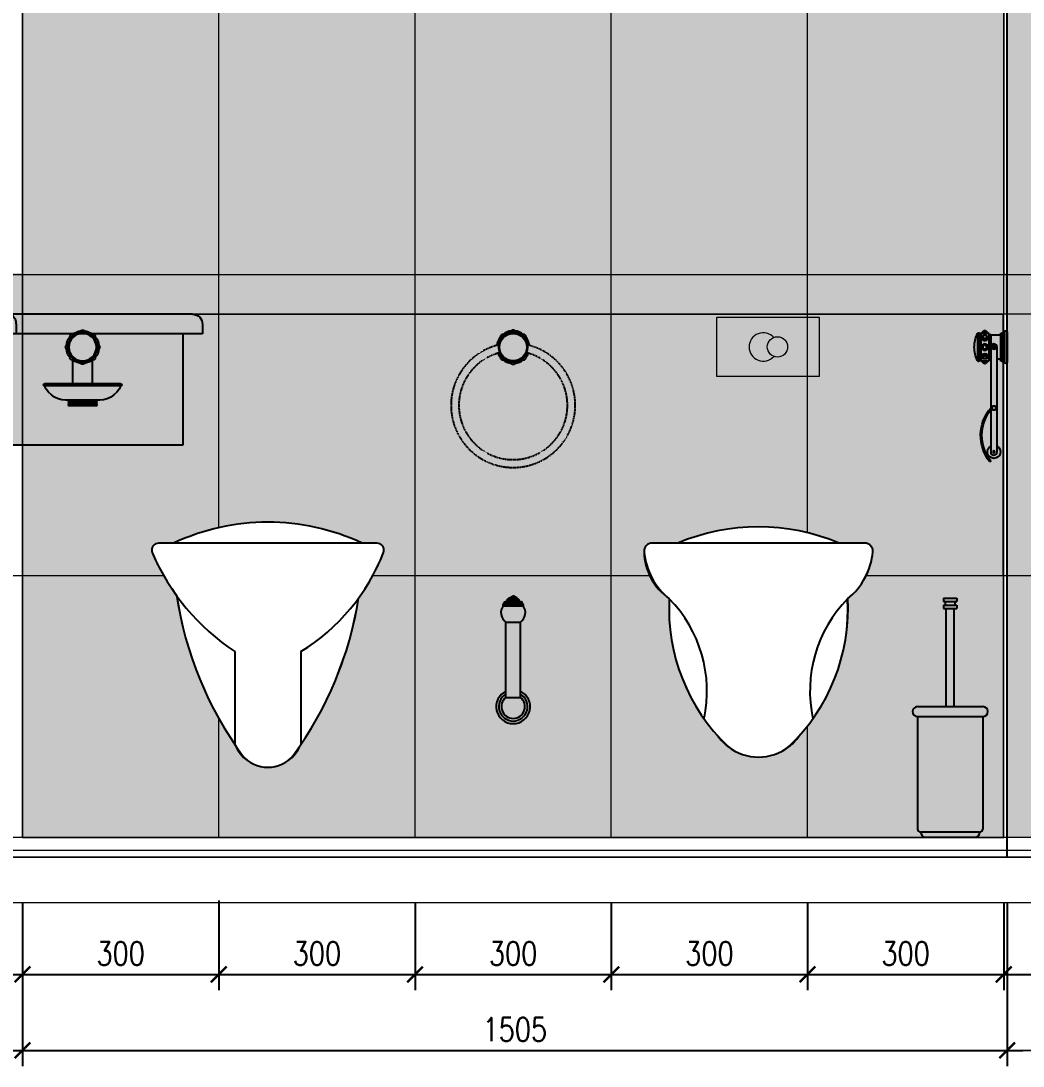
# Model space of a CAD drawing. Header units: millimetres. Extents: x -2167 to 6463, y 877 to 4714.
# Drawn here: x -1290 to 242, y 877 to 2475 of the extents above; entities that cross this region are included whole.
import ezdxf

# ---------------------------------------------------------------- set-up
doc = ezdxf.new("R2010")
doc.units = ezdxf.units.MM
doc.linetypes.add('Trazos_y_puntos', pattern=[0.012000000000000004, 0.007, -0.001, 0.001, -0.001, 0.001, -0.001])
for name, color, linetype in [('1', 7, 'Continuous'), ('furn', 175, 'Continuous'), ('G_board', 3, 'Continuous'), ('hatch', 252, 'Continuous'), ('sanit acces', 175, 'Continuous'), ('sanityry ware', 7, 'Continuous'), ('stone', 4, 'Continuous'), ('wall', 5, 'Continuous')]:
    doc.layers.add(name, color=color, linetype=linetype)
doc.layers.add('marble', color=7, linetype='Continuous', true_color=0xfff8db)
doc.styles.add('ROMANS', font='romans.shx', dxfattribs={"width": 0.8})
doc.dimstyles.new('dwgmodels.com', dxfattribs={"dimscale": 20, "dimtxt": 1.8, "dimasz": 1.2, "dimexe": 1.2, "dimexo": 5, "dimgap": 0.7, "dimtad": 1, "dimdec": 0, "dimzin": 0, "dimdsep": 46, "dimtxsty": 'ROMANS', "dimblk": 'ARCHTICK', "dimcen": 0, "dimdle": 1.2, "dimadec": 3, "dimazin": 0, "dimtfac": 1, "dimtdec": 0, "dimtofl": 0, "dimtmove": 2, "dimatfit": 3, "dimfxl": 1, "dimtolj": 1, "dimtzin": 0, "dimarcsym": 0})

# ---------------------------------------------------------------- blocks, each defined once
blk = doc.blocks.new('BIDET_anfsas')
at = {"layer": 'sanityry ware'}
for p, q in [((-143.9960889633676, -3.637978807091713e-12), (-166.8495331684226, -3.637978807091713e-12)), ((166.8495331684153, -3.637978807091713e-12), (-143.9960889633676, -3.637978807091713e-12)), ((-50.62843499826704, -165.9137530459375), (-50.62843499826704, -307.7582120909756)), ((50.62843499826158, -165.9137530459375), (50.62843499826158, -307.7582120909756))]:
    blk.add_line(p, q, dxfattribs=at)
for centre, radius, start, end in [((-1.818989403545856e-12, -307.2206373281406), 339.2924898034935, 64.88724227353634, 115.1127577264637), ((-166.8495331684226, -10.65495127426038), 10.65495127425675, 90, 200.1306121230118), ((143.1722937638824, 123.8048079990222), 348.5621423544171, 203.3455734323482, 236.2203449241619), ((-113.4011955903752, 99.0154614008934), 311.5978311517256, 301.7635186457688, 338.6705629976689), ((166.8495331684153, -10.65495127426038), 10.65495127425675, 339.8693878769882, 90), ((408.3863647942617, 2.345546041600755), 553.9484878908173, 188.4721433714348, 216.154826257818), ((-408.3863647942671, 2.345546041600755), 553.9484878908173, 323.845173742182, 351.0334881801098), ((-1.818989403545856e-12, -292.0459532525856), 50.62843499826311, 219.8196283772074, 320.1803716227926)]:
    blk.add_arc(centre, radius, start, end, dxfattribs=at)
blk = doc.blocks.new('WC_anfas')
at = {"layer": 'sanityry ware'}
blk.add_line((162.5498127511019, 0), (-162.5498127511019, 0), dxfattribs=at)
for centre, radius, start, end in [((0, -292.253081987521), 317.1504043690562, 67.14589381796586, 112.8541061820341), ((-162.5498127511019, -12.17884372821936), 12.17884372821789, 90, 185.032685684961), ((-71.18660248647393, -4.133076769296167), 103.8956391138853, 185.032685684961, 231.1998106881297), ((71.18660248647029, -4.133076769296167), 103.8956391138853, 308.8001893118702, 354.9673143150391), ((162.5498127511019, -12.17884372821936), 12.17884372821789, 354.9673143150391, 90), ((153.6497938369266, -100.6493593900959), 290.3545801074846, 176.9306996098226, 226.3090141558794), ((-280.9636976764523, -226.4860439187214), 202.2875048907036, 347.9547208787774, 44.34065058091932), ((-153.6497938369266, -100.6493593900959), 290.3545801074846, 313.6909858441206, 3.069300390177383), ((280.9636976764523, -226.4860439187214), 202.2875048907036, 135.6593494190807, 192.0452791212226), ((0, -251.9539040697819), 75.10261521001792, 231.3384148245277, 308.6615851754723)]:
    blk.add_arc(centre, radius, start, end, dxfattribs=at)
blk = doc.blocks.new('DPE1UU( front)')
at = {"color": 0}
for p, q in [((14.24780684877624, 10.99999999999818), (14.24780684877624, -10.99999999999818)), ((14.24780684877624, 10.99999999999818), (129.2478068487762, 11)), ((129.2478068487762, 10.99999999999818), (129.2478068487762, -10.99999999999818)), ((154.2478068487762, 14.99999999999818), (154.247806848769, -14.99999999999818)), ((156.2478068487835, 15), (156.247806848769, -15)), ((158.2478068487762, 13.99999999999818), (158.2478068487835, -13.99999999999818)), ((160.2478068487762, 13), (160.2478068487762, -13)), ((160.247806848789, 10.00000000001091), (163.247806848789, 9.17429681781141)), ((163.247806848789, 9.17429681781141), (160.2478068487908, 8.018891348776378)), ((160.2478068487908, 8.018891348776378), (163.247806848789, 5.381126790260168)), ((163.247806848789, 5.381126790263806), (160.2478068487908, 4.225721321228775)), ((160.2478068487926, 4.225721321228775), (163.247806848789, 2.083830372470402)), ((163.247806848789, 2.08383037247404), (160.2478068487908, 1.091393642127514e-11)), ((163.247806848789, -2.083830372448574), (160.2478068487908, 1.091393642127514e-11)), ((163.247806848789, 9.174296817807772), (163.2478068487908, 1.091393642127514e-11)), ((163.247806848789, 9.17429681781141), (166.247806848789, 5.752170160889364)), ((166.247806848789, 5.752170160889364), (163.2478068487944, 5.381126790263806)), ((163.2478068487944, 5.381126790263806), (166.247806848789, 3.186799883475032)), ((166.247806848789, 3.186799883475032), (163.2478068487871, 2.083830372470402)), ((163.2478068487871, 2.08383037247404), (166.2478068487799, 3.637978807091713e-12)), ((163.2478068487781, -9.174296817785944), (163.2478068487908, 1.091393642127514e-11)), ((163.2478068487871, -2.083830372452212), (166.2478068487799, 1.818989403545856e-11)), ((166.247806848789, 5.752170160889364), (166.2478068487908, 1.091393642127514e-11)), ((166.2478068487271, 5.752170160865717), (169.247806848789, 2.000888343900442e-11)), ((166.247806848789, 3.186799883475032), (169.247806848789, 3.637978807091713e-12)), ((166.2478068487817, -5.752170160871174), (166.2478068487908, 7.275957614183426e-12)), ((166.2478068487817, -5.752170160871174), (169.247806848789, 3.637978807091713e-12)), ((166.2478068487853, -3.186799883449567), (169.2478068487835, 1.091393642127514e-11)), ((166.2478068487908, -3.637978807091713e-12), (169.2478068487835, 1.091393642127514e-11)), ((14.24780684878351, -11.00000000000182), (129.2478068487835, -11)), ((160.2478068487926, -4.225721321206947), (163.247806848789, -2.083830372444936)), ((163.247806848789, -5.381126790238341), (160.2478068487926, -4.225721321206947)), ((160.2478068487926, -8.01889134875455), (163.247806848789, -5.381126790234703)), ((163.2478068487926, -9.174296817785944), (160.2478068487926, -8.01889134875455)), ((160.2478068487781, -9.999999999985448), (163.2478068487781, -9.174296817789582)), ((166.247806848789, -3.186799883453205), (163.2478068487871, -2.083830372448574)), ((163.2478068487962, -5.381126790241979), (166.247806848789, -3.186799883453205)), ((166.247806848789, -5.752170160867536), (163.2478068487962, -5.381126790241979)), ((163.2478068487781, -9.174296817789582), (166.2478068487817, -5.752170160871174))]:
    blk.add_line(p, q, dxfattribs=at)
for centre, radius, start, end in [((0, 0), 26, 25.02899948770015, 334.9710005122998), ((0, 0), 22, 30.00000000010057, 329.9999999998994), ((0, 0), 18, 37.66988696429394, 322.3301130357061), ((143.6557296563915, 1.258662704036396), 17.39200655314332, 52.48133469136668, 145.9369903428914), ((155.247806848769, 15), 1, 0, 180), ((157.2478068487835, 13.99999999999818), 1, 0, 180), ((159.2478068487762, 13), 1, 0, 180), ((143.6557296563915, -1.258662704038215), 17.39200655314332, 214.0630096571086, 307.5186653086333), ((155.247806848769, -15), 1, 179.9999999998958, 0), ((157.2478068487835, -14), 1, 179.9999999998958, 0), ((159.2478068487762, -13), 1, 179.9999999998958, 0)]:
    blk.add_arc(centre, radius, start, end, dxfattribs=at)
blk = doc.blocks.new('A18RUP1(front)')
at = {"color": 0}
for p, q in [((-19.2677799260855, 13.52111133934818), (-13.52111133937433, 19.26777992606662)), ((-4.063508326893498, 23.18524736138079), (4.063508326900774, 23.18524736138079)), ((19.26777992610005, 13.52111133934818), (13.52111133938888, 19.26777992606662)), ((-23.18524736137624, 4.063508326893498), (-23.18524736137624, 3.127326590930693)), ((23.18524736137624, 4.063508326893498), (23.18524736136897, 3.127326590930579)), ((-19.2677799260855, -13.52111133934795), (-13.52111133937433, -19.2677799260664)), ((19.26777992610005, -13.52111133934795), (13.52111133938888, -19.2677799260664)), ((4.063508326900774, -23.18524736137897), (-4.063508326893498, -23.18524736137897))]:
    blk.add_line(p, q, dxfattribs=at)
for radius in [21.83247361477697, 20.99999852551991]:
    blk.add_circle((0, 0), radius, dxfattribs=at)
for centre, radius, start, end in [((0, 0), 22.4999989583157, 8.583520807610336, 171.4164791923897), ((-16.39444563272991, 16.39444563270376), 3, 45.00000000013357, 225.0000000001336), ((0, 0), 24.99999863463017, 95.68743922487397, 129.3125607751059), ((-12.50535833620961, 20.99063971041619), 2, 239.4775121858516, 314.999999999871), ((-6, 23.68524736138079), 2, 270, 345.5224878139371), ((0, 23.18524736138079), 3, 0, 180), ((0, 0), 24.99999863463017, 50.68743922489404, 84.31256077512602), ((6, 23.68524736138079), 2, 194.4775121860629, 270), ((12.50535833622416, 20.99063971041619), 2, 225.000000000129, 300.5224878141484), ((16.39444563274446, 16.39444563270376), 3, 314.9999999998664, 134.9999999998664), ((0, 0), 24.99999863463017, 140.6874392251159, 173.8206831724432), ((-23.68524736137624, 6), 2, 284.4775121859295, 0), ((-20.99063971043506, 12.50535833617619), 2, 314.999999999871, 30.52248781437039), ((20.99063971044961, 12.50535833617619), 2, 149.4775121856296, 225.000000000129), ((0, 0), 24.99999863463017, 6.17931682755677, 39.31256077488414), ((23.68524736137624, 6), 2, 180, 255.5224878140705), ((0, 0), 24.99999863463017, 201.8612109765281, 219.3125607748841), ((0, 0), 22.4999989583157, 202.5867865329084, 337.4132134670916), ((-20.99063971043506, -12.50535833617596), 2, 329.4775121856296, 45.00000000012896), ((-16.39444563272991, -16.39444563270354), 3, 134.9999999998664, 314.9999999998664), ((16.39444563274446, -16.39444563270354), 3, 225.0000000001336, 45.00000000013357), ((20.99063971044961, -12.50535833617596), 2, 134.999999999871, 210.5224878143704), ((0, 0), 24.99999863463017, 320.6874392251158, 338.1387890234719), ((0, 0), 24.99999863463017, 230.687439224894, 264.3125607751261), ((-12.50535833620961, -20.99063971041596), 2, 45.00000000012896, 120.5224878141484), ((-5.999999999992724, -23.68524736137897), 2, 14.47751218606294, 90), ((7.275957614183426e-12, -23.18524736137897), 3, 180, 0), ((0, 0), 24.99999863463017, 275.687439224874, 309.3125607751059), ((6.000000000007276, -23.68524736137169), 2, 90, 165.5224878139371), ((12.50535833622416, -20.99063971041596), 2, 59.47751218585159, 134.999999999871)]:
    blk.add_arc(centre, radius, start, end, dxfattribs=at)
at = {"linetype": 'Trazos_y_puntos'}
for radius, start, end in [(95, 103.1088248019144, 76.89117519808565), (83, 104.0289213860451, 75.97107861395493)]:
    blk.add_arc((0, -88.99999999999886), radius, start, end, dxfattribs=at)
blk = doc.blocks.new('PBUP1 (side view)')
at = {"color": 0}
for p, q in [((-9.999999999978172, 366.0000000000005), (9.999999999934516, 366.0000000000009)), ((-9.999999999970896, 366.0000000000005), (-9.999999999985448, 361.0000000000014)), ((-9.999999999970896, 361.0000000000009), (9.999999999978172, 361.0000000000009)), ((-10, 354.9999999999995), (10.0000000000291, 354.9999999999991)), ((-9.999999999992724, 354.9999999999995), (-10.00000000000728, 349.9999999999995)), ((9.999999999934516, 366.000000000065), (9.999999999978172, 361.0000000000009)), ((10.00000000003638, 355.0002694333793), (10.00000000008004, 350.0000000000641)), ((-10.00000000001455, 349.9999999999995), (10.00000000007276, 349.9999999999995)), ((-5.999999999985448, 199.9999999999995), (-5.999999999985448, 349.9999999999991)), ((6.000000000007276, 199.9999999999995), (6.000000000021828, 349.9999999999995)), ((-50.12373255287821, 199.9999999999995), (50.08952002735168, 199.9999999999995)), ((-50.00822669381887, 184.9999999999995), (50.00000000001455, 185)), ((-50, 184.9999999999995), (-50.00000000000728, 12.87509650219636)), ((50.00000000001455, 184.9999999999995), (50.00000000000728, 12.87513545602633)), ((45.00000000000728, 8.000000000000455), (-45.00000000000728, 7.999999999999545)), ((39.70386182719812, 0), (-39.70386182719085, -4.547473508864641e-13))]:
    blk.add_line(p, q, dxfattribs=at)
for centre, radius, start, end in [((-9.999999999992724, 357.9999999999995), 3, 270, 89.99999999958312), ((10.00000000000728, 358.0000000000537), 3, 90.00000000041689, 270.0000000004169), ((-50, 192.4999999999995), 7.5, 90, 270), ((50.00000000001455, 192.4999999999995), 7.5, 270, 90), ((-45.00000000000728, 12.99999999999955), 5, 181.4309910406256, 270), ((-36.12468261071626, 8.122545931064906), 8.876163375348163, 180.7910611180261, 246.2194333291716), ((36.12468261071626, 8.122545931064906), 8.876163375348163, 293.7805666708285, 359.2089388819739), ((45.00000000001455, 12.99999999996498), 5, 270, 358.5690089593223)]:
    blk.add_arc(centre, radius, start, end, dxfattribs=at)
blk = doc.blocks.new('DPRUP1(side view)')
at = {"color": 0}
for p, q in [((17.25950943010685, 1.170255134780859), (22.22572741571639, -2.061783518554762)), ((17.78030485118506, 1.967873731166151), (22.73682408561581, -1.279018939701814)), ((24.99999999998545, -20.55024645347009), (25, -0.05028222078533418))]:
    blk.add_line(p, q, dxfattribs=at)
blk.add_lwpolyline([(15, -160.0502835861633), (15, -0.05028222078897215, -1), (25, -0.05028222078897215), (25.00000000001455, -160.0502835861615, -0.9999999999999079), (15, -160.0502835861633, -0.4142135623729887)], format="xyb", dxfattribs=at)
for centre, radius in [((20, -0.05028222078897215), 3), ((20, -93.05024645347373), 3), ((20, -160.0502835861724), 1.5)]:
    blk.add_circle(centre, radius, dxfattribs=at)
for centre, radius, start, end in [((-24.63478160808154, -135.0996853531914), 65, 322.3990482296485, 40.21633084492311), ((-24.63478160808154, -135.0996853531914), 63, 322.5717364028515, 38.01461581925064), ((19.99999999999272, -160.0502835861706), 9.999999999996882, 120.0000000000006, 59.99999999999946), ((26.12522995828476, -174.0716683339768), 1.00000000000349, 136.9511738181741, 316.9511738181741)]:
    blk.add_arc(centre, radius, start, end, dxfattribs=at)
at = {"layer": 'sanit acces', "color": 0}
for p, q in [((10, 18.50000000642683), (25, 18.50000000642683)), ((28, 21.00000000642683), (40, 21.00000000642683)), ((29.9364916731065, 22.50000000642683), (38.06350832690077, 22.50000000642683)), ((40, 21.00000000642683), (40.00000000004366, -20.99999999357317)), ((42, 21.00000000642683), (42, -21.00000000642387)), ((45, 21.00000000642683), (45.0000000000291, -21.0000020769495)), ((10, -18.49999999357317), (15, -18.49999999357317)), ((40.00000000004366, -20.99999999357317), (28, -20.99999999357317)), ((29.9364916731065, -22.49999999357317), (38.06350832690077, -22.49999999357317))]:
    blk.add_line(p, q, dxfattribs=at)
for points in [[(0, 22.99531504541221), (0, -22.99531504541221)], [(4, 23.00000000642683), (4, -23.11096911856578)], [(7, 21.50000000642683), (7, -21.59790880518574)], [(10, 20.00000000642683), (10, -19.99999999357317)], [(25, 18.50000000642683), (25, -18.6005644479975)], [(28, 21.00000000642683), (28, -20.99999999357317)]]:
    blk.add_lwpolyline(points, dxfattribs=at)
for radius in [4.996423509088572, 4.027111144452647, 3]:
    blk.add_circle((33.99999999994907, 6.427057996916119e-09), radius, dxfattribs=at)
for centre, radius, start, end in [((2, 23.00000000642683), 2, 0, 180.1342140011733), ((5.5, 21.50000000642683), 1.5, 0, 180), ((8.5, 20.00000000642683), 1.5, 0, 180), ((26.5, 18.50000000642683), 1.5, 0, 180), ((28, 23.00000000642683), 2, 270, 345.5224878139496), ((34, 22.50000000642683), 3, 0, 180), ((40, 23.00000000642683), 2, 194.4775121860503, 270), ((41, 19.00000000642683), 1, 0, 196.0190629583391), ((43.5, 20.06484481598534), 1.767629834044365, 31.94093156964184, 148.0590684303747), ((4.644171612948412, 0.2962309033972588), 45.35679575792124, 359.6257914407603, 27.15920817937279), ((4.64417161293386, -0.2962309033983956), 45.35679575793564, 332.8407918206272, 0.3742085592396563), ((2, -22.99999999357317), 2, 179.8657859988267, 0), ((5.5, -21.61096911856578), 1.5, 180, 0.4988546181178681), ((8.5, -19.99999999357317), 1.5, 180, 0), ((26.5, -18.49999999357317), 1.5, 180, 0), ((28, -22.99999999357317), 2, 14.47751218605032, 90), ((34, -22.49999999357317), 3, 180, 0), ((40, -22.99999999357317), 2, 90, 165.5224878139497), ((41, -18.99999999357317), 1, 163.9809370416609, 0), ((43.5, -20.06484481598557), 1.767629834044365, 211.9409315696253, 328.0590684303581)]:
    blk.add_arc(centre, radius, start, end, dxfattribs=at)
for centre, major_axis, ratio in [((33.99999999994907, 13.97006760283909), (-4.996423509088345, 0), 0.8059987583373291), ((33.99999999994907, 14.85319533785002), (-4.027111144452647, 0), 0.7807044048865052), ((33.99999999994907, 15.82296913528478), (-3, 0), 0.7247365373356539)]:
    blk.add_ellipse(centre, major_axis=major_axis, ratio=ratio, dxfattribs=at)
at = {"layer": 'sanit acces', "color": 0, "extrusion": (0, 0, -0.9999999999999999)}
blk.add_ellipse((33.99999999994907, -13.97006758998543), major_axis=(-4.996423509088345, 0), ratio=0.8059987583373291, dxfattribs=at)
at = {"layer": 'sanit acces', "color": 0, "extrusion": (0, 0, -1)}
for centre, major_axis, ratio in [((33.99999999994907, -14.85319532499636), (-4.027111144452647, 0), 0.7807044048865052), ((33.99999999994907, -15.82296912243112), (-3, 0), 0.7247365373356539)]:
    blk.add_ellipse(centre, major_axis=major_axis, ratio=ratio, dxfattribs=at)
blk = doc.blocks.new('CM1RUP1(front)')
at = {"color": 0}
for p, q in [((-19.2677799260855, 13.52111133934818), (-13.52111133937433, 19.26777992606662)), ((-4.063508326893498, 23.18524736138079), (4.063508326900774, 23.18524736138079)), ((19.26777992610005, 13.52111133934818), (13.52111133938888, 19.26777992606662)), ((-23.18524736137624, 4.063508326893498), (-23.18524736137624, -4.063508326900774)), ((23.18524736137624, 4.063508326893498), (23.18524736137624, -4.063508326900774)), ((-19.2677799260855, -13.52111133934795), (-13.52111133937433, -19.2677799260664)), ((19.26777992610005, -13.52111133934795), (13.52111133938888, -19.2677799260664)), ((-15, -56.00000136538279), (-15, -19.99999829328522)), ((4.063508326900774, -23.18524736137897), (-4.063508326893498, -23.18524736137897)), ((15, -56.00000136538279), (15, -19.99999829328817)), ((-58.5, -56.00000136538279), (58.49999999999272, -56.00000136538188)), ((-58.5, -59.00000136538279), (58.49999999999272, -59.00000136538188)), ((-20, -81.00000136538188), (20, -81.00000136538188)), ((-20, -84.00000136538188), (20, -84.00000136538188)), ((-20, -87.00000136538188), (20, -87.00000136538188)), ((-20, -90.00000136538188), (20, -90.00000136538188))]:
    blk.add_line(p, q, dxfattribs=at)
for radius in [22.4999989583157, 21.83247361477697, 20.99999852551991]:
    blk.add_circle((0, 0), radius, dxfattribs=at)
for centre, radius, start, end in [((-16.39444563272991, 16.39444563270376), 3, 45.00000000012896, 225.000000000129), ((0, 0), 24.99999863463017, 95.68743922487397, 129.3125607751059), ((-12.50535833620961, 20.99063971041619), 2, 239.4775121858549, 314.999999999871), ((-6, 23.68524736138079), 2, 270, 345.5224878139371), ((0, 23.18524736138079), 3, 0, 180), ((0, 0), 24.99999863463017, 50.68743922489404, 84.31256077512602), ((6, 23.68524736138079), 2, 194.4775121860629, 270), ((12.50535833622416, 20.99063971041619), 2, 225.000000000129, 300.5224878141451), ((16.39444563274446, 16.39444563270376), 3, 314.999999999871, 134.999999999871), ((-23.18524736137624, 0), 3, 90, 270), ((0, 0), 24.99999863463017, 140.6874392251159, 174.3125607750326), ((-23.68524736137624, 6), 2, 284.4775121859295, 0), ((-20.99063971043506, 12.50535833617619), 2, 314.999999999871, 30.52248781437039), ((20.99063971044961, 12.50535833617619), 2, 149.4775121856296, 225.000000000129), ((0, 0), 24.99999863463017, 5.687439224967371, 39.31256077488414), ((23.68524736137624, 6), 2, 180, 255.5224878140705), ((23.18524736137624, 0), 3, 270, 90), ((0, 0), 24.99999863463017, 185.6874392249674, 219.3125607748841), ((-23.68524736137624, -6), 2, 0, 75.52248781407054), ((-20.99063971043506, -12.50535833617596), 2, 329.4775121856296, 45.00000000012896), ((-16.39444563272991, -16.39444563270354), 3, 134.999999999871, 314.999999999871), ((16.39444563274446, -16.39444563270354), 3, 225.000000000129, 45.00000000012896), ((20.99063971044961, -12.50535833617596), 2, 134.999999999871, 210.5224878143704), ((0, 0), 24.99999863463017, 320.6874392251158, 354.3125607750326), ((23.68524736137624, -6), 2, 104.4775121859295, 180), ((0, 0), 24.99999863463017, 230.687439224894, 264.3125607751261), ((-12.50535833620961, -20.99063971041596), 2, 45.00000000012896, 120.5224878141451), ((-5.999999999992724, -23.68524736137897), 2, 14.47751218606294, 90), ((7.275957614183426e-12, -23.18524736137897), 3, 180, 0), ((0, 0), 24.99999863463017, 275.687439224874, 309.3125607751059), ((6.000000000007276, -23.68524736137169), 2, 90, 165.5224878139371), ((12.50535833622416, -20.99063971041596), 2, 59.4775121858549, 134.999999999871), ((-58.5, -57.50000136538279), 1.5, 90, 270), ((-24.66954945662292, -44.48421291447835), 36.81314301060217, 203.2229441419122, 277.2872932642181), ((24.66954945662292, -44.4842129144738), 36.81314301060217, 262.7127067357819, 336.7770558580878), ((58.49999999999272, -57.50000136538279), 1.5, 270, 90), ((-20.00000000000728, -82.50000136538188), 1.5, 90, 270), ((-20.00000000000728, -85.50000136538188), 1.5, 90, 270), ((-20.00000000000728, -88.50000136538188), 1.5, 90, 270), ((20, -82.50000136538188), 1.5, 270, 90), ((20, -85.50000136538188), 1.5, 270, 90), ((20, -88.50000136538188), 1.5, 270, 90)]:
    blk.add_arc(centre, radius, start, end, dxfattribs=at)
blk = doc.blocks.new('mixer4ws(side)')
for p, q in [((-26.42383144370251, 105.0399241235136), (-3.234013511890225, 98.09937459949742)), ((11.10230701469482, 95.99999999999909), (28.69249851009226, 96)), ((109.5813808867315, 67.0271752998533), (111.7645988329386, 62.52900240418057)), ((115.986152129226, 70.13577335561604), (118.1693700754331, 65.63760045994331)), ((124.9824979205732, 74.50220924803034), (127.1657158667804, 70.00403635235762)), ((131.3872691630677, 77.61080730379217), (133.5704871092748, 73.11263440811945))]:
    blk.add_line(p, q)
for points in [[(-26.42383144370251, 105.0399241235136), (-26.42383144370251, 113.7954790646108, -0.3281196224517473), (-14.42793774106394, 130.1071916607434, -0.04414182009620937), (60.07511990328203, 146.3273607277179, -0.02579661463920543), (88.42918040712539, 148.4453147036247, -0.6977627533168577), (89.68973979250586, 145.2459601654127, -0.07667660170098828), (79.5082739999998, 138.6533440576732, 0.05549986169548548), (44.69738484796108, 129.0552673279199, 0.1320051811573134), (29.27974007470402, 117.5181858605956), (28.69249851009226, 96)], [(-24.68916299991906, 89.99999999999909), (-24.68916299991906, 95.99999999998909, -0.08459773005640496), (-23.30756571414531, 104.1072476924355, -0.08459773005640496)], [(27.5, 9.094947017729282e-13), (-27.5, -9.094947017729282e-13), (-27.5, 36.37337208997633, -0.006555865134628882), (-27.14976252648194, 63.08399024188384, -0.01183732346435937), (-25.98727330197289, 86.3626047633561, -0.1354288846997247), (-24.68916299991906, 89.99999999999909), (27.49999999999636, 90.00000000000091, -0.07534461860689365), (133.9469983120871, 91.81703840198679, -0.5275561299236398), (136.4689366663406, 86.80969916292088, -0.1662722599753679), (131.3872691630677, 77.61080730379217), (109.5813808867315, 67.0271752998533, -0.03095016628099164), (59.23488690858358, 55.74370744213866, 0.2284833337996831), (30.56745565934398, 37.13946552388097, 0.08014002910016065), (27.5, 24.22464738518192), (27.5, 9.094947017729282e-13)]]:
    blk.add_lwpolyline(points, format="xyb")
for points in [[(24.214524210729, 89.99999999999909), (24.214524210729, 96.00000000000455)], [(133.5704871092748, 73.11263440812036), (111.7645988329386, 62.52900240418057)]]:
    blk.add_lwpolyline(points)
blk.add_arc((11.10230701469118, 145.9999999999991), 50, 253.3379278866842, 270)
blk = doc.blocks.new('sfsdfq')
at = {"true_color": 0x8a8a8a}
h = blk.add_hatch(color=252, dxfattribs=at)
h.paths.add_polyline_path([(-72.3862054944002, 289.9999999998263, 0.07534461860689368), (-178.8332038064909, 291.8170384018122, 0.5275561299236398), (-181.3551421607444, 286.8096991627463, 0.1662722599753695), (-176.2734746574714, 277.6108073036175), (-154.4675863811353, 267.0271752996787, 0.03095016628099164), (-104.1210924029874, 255.743707441964, -0.2284833337996831), (-75.45366115374782, 237.1394655237063, -0.08014002910016066), (-72.38620549440384, 224.2246473850073), (-72.38620549440384, 199.9999999998263), (-17.38620549440384, 199.9999999998244), (-17.38620549440384, 236.3733720898017, 0.006555865134628882), (-17.7364429679219, 263.0839902417092, 0.01183732346435937), (-18.89893219243095, 286.3626047631815, 0.1354288846997246), (-20.19704249448477, 289.9999999998245)])
h.paths.add_polyline_path([(-41.65219198251361, 298.0993745993228, -0.07283036683007432), (-55.98851250909534, 295.9999999998245), (-69.10072970513284, 295.9999999998251), (-69.10072970513284, 289.9999999998262), (-20.19704249448478, 289.9999999998245), (-20.19704249448478, 295.9999999998145, 0.08459773005640807), (-21.57863978025863, 304.1072476922612)])
h.paths.add_polyline_path([(-104.9613253976859, 346.3273607275432, 0.02579661463920543), (-133.3153859015292, 348.4453147034501, 0.6977627533168571), (-134.5759452869097, 345.2459601652381, 0.07667660170098828), (-124.3944794944036, 338.6533440574985, -0.0554998616954855), (-89.58359034236491, 329.0552673277452, -0.1320051811573134), (-74.16594556910786, 317.518185860421), (-73.57870400449609, 295.9999999998254), (-55.98851250909865, 295.9999999998245, 0.07283036683009099), (-41.65219198251361, 298.0993745993228), (-18.46237405070133, 305.039924123339), (-18.46237405070133, 313.7954790644362, 0.3281196224517473), (-30.4582677533399, 330.1071916605688, 0.04414182009620937)])
h = blk.add_hatch(color=254)
h.set_gradient(color1=(97, 97, 97), color2=(219, 219, 219), one_color=1, tint=0.8600000143051147)
h.paths.add_polyline_path([(-565.0089816205436, 199.9999999998254, 0.404113247700718), (-580, 185.5190066922099), (-580.0000000000001, 169.9999999998836), (-295.0291274674237, 169.9999999998836), (-295.0291274674237, 185.4759000455961, -0.261670543565891), (-286.8693577530794, 199.9999999998254)])
h = blk.add_hatch(color=252, dxfattribs=at)
h.paths.add_polyline_path([(-9.89530235529234e-11, 169.9999999998836), (-280.0000000001164, 169.9999999998836), (-280, 0), (-6.776263578036375e-23, 0)])
h.paths.add_polyline_path([(-9.89530235529234e-11, 169.9999999998836), (-1.164153218269348e-10, 199.9999999998254), (-286.8693577530794, 199.9999999998254, 0.261670543565892), (-295.0291274674237, 185.4759000455961), (-295.0291274674236, 169.9999999998836)])
h = blk.add_hatch(color=254)
h.set_gradient(color1=(97, 97, 97), color2=(219, 219, 219), one_color=1, tint=0.8600000143051147)
h.paths.add_polyline_path([(-280, 0), (-280.0000000001164, 169.9999999998836), (-550, 169.9999999998836), (-550, 0)])
at = {"color": 0}
for p, q in [((-565.0089816205436, 199.9999999998254), (-1.164153218269348e-10, 199.9999999998254)), ((-1.164153218269348e-10, 199.9999999998254), (0, -1.164153218269348e-10)), ((-580, 185.5190066916402), (-580, 169.9999999998836)), ((-295.0291274674237, 185.4759000455961), (-295.0291274674237, 169.9999999998836)), ((-580, 169.9999999998836), (-1.164153218269348e-10, 169.9999999998836)), ((-550, 169.9999999998836), (-550, -1.164153218269348e-10)), ((-280.0000000001164, 169.9999999998836), (-280, -1.164153218269348e-10)), ((-550, 0), (0, 0))]:
    blk.add_line(p, q, dxfattribs=at)
for centre, radius, start, end in [((-565.0089816205436, 184.9999999998836), 15, 90, 181.9828553121075), ((-278.0230518680764, 185.4759000455961), 17.00607559936983, 121.3446635242853, 183.3538910213682)]:
    blk.add_arc(centre, radius, start, end, dxfattribs=at)
at = {"color": 0, "xscale": -1}
blk.add_blockref('mixer4ws(side)', (-44.88620549440384, 199.9999999998254), dxfattribs=at)
blk = doc.blocks.new('_ArchTick')
at = {"color": 0, "linetype": 'ByBlock', "const_width": 0.15}
blk.add_lwpolyline([(-0.5, -0.5), (0.5, 0.5)], dxfattribs=at)
blk = doc.blocks.new('*D78')
at = {"layer": '1', "color": 0, "lineweight": -2, "transparency": 16777216}
for p, q in [((-1592.163591960889, 1126.474241119693), (-1592.163591960889, 993.024526866564)), ((-1287.163591779688, 1126.474241119693), (-1287.163591779688, 993.024526866564)), ((-1616.163591960889, 1017.024526866564), (-1263.163591779688, 1017.024526866564))]:
    blk.add_line(p, q, dxfattribs=at)
at = {"layer": 'Defpoints', "color": 0, "transparency": 16777216}
for p in [(-1592.163591960889, 1226.474241119693), (-1287.163591779688, 1226.474241119693), (-1287.163591779688, 1017.024526866564)]:
    blk.add_point(p, dxfattribs=at)
at = {"layer": '1', "color": 0, "lineweight": -2, "transparency": 16777216, "xscale": 24, "yscale": 24, "zscale": 24, "rotation": 180}
blk.add_blockref('_ArchTick', (-1592.163591960889, 1017.024526866564), dxfattribs=at)
at = {"layer": '1', "color": 0, "lineweight": -2, "transparency": 16777216, "xscale": 24, "yscale": 24, "zscale": 24}
blk.add_blockref('_ArchTick', (-1287.163591779688, 1017.024526866564), dxfattribs=at)
at = {"layer": '1', "color": 0, "lineweight": 0, "transparency": 16777216, "insert": (-1439.663591870289, 1049.024526866564), "char_height": 36, "attachment_point": 5, "style": 'ROMANS'}
blk.add_mtext('\\A1;305', dxfattribs=at)
blk = doc.blocks.new('*D79')
at = {"layer": '1', "color": 0, "lineweight": -2, "transparency": 16777216}
for p, q in [((-1287.163591779688, 1126.474241119693), (-1287.163591779688, 993.024526866564)), ((-987.1635919607143, 1130.109366522294), (-987.1635919607143, 993.024526866564)), ((-1311.163591779688, 1017.024526866564), (-963.1635919607143, 1017.024526866564))]:
    blk.add_line(p, q, dxfattribs=at)
at = {"layer": 'Defpoints', "color": 0, "transparency": 16777216}
for p in [(-1287.163591779688, 1226.474241119693), (-987.1635919607143, 1230.109366522294), (-987.1635919607143, 1017.024526866564)]:
    blk.add_point(p, dxfattribs=at)
at = {"layer": '1', "color": 0, "lineweight": -2, "transparency": 16777216, "xscale": 24, "yscale": 24, "zscale": 24, "rotation": 180}
blk.add_blockref('_ArchTick', (-1287.163591779688, 1017.024526866564), dxfattribs=at)
at = {"layer": '1', "color": 0, "lineweight": -2, "transparency": 16777216, "xscale": 24, "yscale": 24, "zscale": 24}
blk.add_blockref('_ArchTick', (-987.1635919607143, 1017.024526866564), dxfattribs=at)
at = {"layer": '1', "color": 0, "lineweight": 0, "transparency": 16777216, "insert": (-1137.163591870201, 1049.024526866564), "char_height": 36, "attachment_point": 5, "style": 'ROMANS'}
blk.add_mtext('\\A1;300', dxfattribs=at)
blk = doc.blocks.new('*D80')
at = {"layer": '1', "color": 0, "lineweight": -2, "transparency": 16777216}
for p, q in [((-987.1635919607143, 1130.109366522294), (-987.1635919607143, 993.024526866564)), ((-687.163591960656, 1126.457759684341), (-687.163591960656, 993.024526866564)), ((-1011.163591960714, 1017.024526866564), (-663.163591960656, 1017.024526866564))]:
    blk.add_line(p, q, dxfattribs=at)
at = {"layer": 'Defpoints', "color": 0, "transparency": 16777216}
for p in [(-987.1635919607143, 1230.109366522294), (-687.163591960656, 1226.457759684341), (-687.163591960656, 1017.024526866564)]:
    blk.add_point(p, dxfattribs=at)
at = {"layer": '1', "color": 0, "lineweight": -2, "transparency": 16777216, "xscale": 24, "yscale": 24, "zscale": 24, "rotation": 180}
blk.add_blockref('_ArchTick', (-987.1635919607143, 1017.024526866564), dxfattribs=at)
at = {"layer": '1', "color": 0, "lineweight": -2, "transparency": 16777216, "xscale": 24, "yscale": 24, "zscale": 24}
blk.add_blockref('_ArchTick', (-687.163591960656, 1017.024526866564), dxfattribs=at)
at = {"layer": '1', "color": 0, "lineweight": 0, "transparency": 16777216, "insert": (-837.1635919606852, 1049.024526866564), "char_height": 36, "attachment_point": 5, "style": 'ROMANS'}
blk.add_mtext('\\A1;300', dxfattribs=at)
blk = doc.blocks.new('*D81')
at = {"layer": '1', "color": 0, "lineweight": -2, "transparency": 16777216}
for p, q in [((-687.163591960656, 1126.457759684341), (-687.163591960656, 993.024526866564)), ((-387.1635919607143, 1126.457759684341), (-387.1635919607143, 993.024526866564)), ((-711.163591960656, 1017.024526866564), (-363.1635919607143, 1017.024526866564))]:
    blk.add_line(p, q, dxfattribs=at)
at = {"layer": 'Defpoints', "color": 0, "transparency": 16777216}
for p in [(-687.163591960656, 1226.457759684341), (-387.1635919607143, 1226.457759684341), (-387.1635919607143, 1017.024526866564)]:
    blk.add_point(p, dxfattribs=at)
at = {"layer": '1', "color": 0, "lineweight": -2, "transparency": 16777216, "xscale": 24, "yscale": 24, "zscale": 24, "rotation": 180}
blk.add_blockref('_ArchTick', (-687.163591960656, 1017.024526866564), dxfattribs=at)
at = {"layer": '1', "color": 0, "lineweight": -2, "transparency": 16777216, "xscale": 24, "yscale": 24, "zscale": 24}
blk.add_blockref('_ArchTick', (-387.1635919607143, 1017.024526866564), dxfattribs=at)
at = {"layer": '1', "color": 0, "lineweight": 0, "transparency": 16777216, "insert": (-537.1635919606852, 1049.024526866564), "char_height": 36, "attachment_point": 5, "style": 'ROMANS'}
blk.add_mtext('\\A1;300', dxfattribs=at)
blk = doc.blocks.new('*D82')
at = {"layer": '1', "color": 0, "lineweight": -2, "transparency": 16777216}
for p, q in [((-387.1635919607143, 1126.457759684341), (-387.1635919607143, 993.024526866564)), ((-87.16359196071426, 1126.474241119693), (-87.16359196071427, 993.024526866564)), ((-411.1635919607143, 1017.024526866564), (-63.16359196071427, 1017.024526866564))]:
    blk.add_line(p, q, dxfattribs=at)
at = {"layer": 'Defpoints', "color": 0, "transparency": 16777216}
for p in [(-387.1635919607143, 1226.457759684341), (-87.16359196071426, 1226.474241119693), (-87.16359196071427, 1017.024526866564)]:
    blk.add_point(p, dxfattribs=at)
at = {"layer": '1', "color": 0, "lineweight": -2, "transparency": 16777216, "xscale": 24, "yscale": 24, "zscale": 24, "rotation": 180}
blk.add_blockref('_ArchTick', (-387.1635919607143, 1017.024526866564), dxfattribs=at)
at = {"layer": '1', "color": 0, "lineweight": -2, "transparency": 16777216, "xscale": 24, "yscale": 24, "zscale": 24}
blk.add_blockref('_ArchTick', (-87.16359196071427, 1017.024526866564), dxfattribs=at)
at = {"layer": '1', "color": 0, "lineweight": 0, "transparency": 16777216, "insert": (-237.1635919607143, 1049.024526866564), "char_height": 36, "attachment_point": 5, "style": 'ROMANS'}
blk.add_mtext('\\A1;300', dxfattribs=at)
blk = doc.blocks.new('*D68')
at = {"layer": '1', "color": 0, "lineweight": -2, "transparency": 16777216}
for p, q in [((-87.16359196071426, 1126.474241119693), (-87.16359196071427, 993.024526866564)), ((212.8364083248525, 1126.456069767675), (212.8364083248525, 993.024526866564)), ((-111.1635919607143, 1017.024526866564), (236.8364083248525, 1017.024526866564))]:
    blk.add_line(p, q, dxfattribs=at)
at = {"layer": 'Defpoints', "color": 0, "transparency": 16777216}
for p in [(-87.16359196071426, 1226.474241119693), (212.8364083248525, 1226.456069767675), (212.8364083248525, 1017.024526866564)]:
    blk.add_point(p, dxfattribs=at)
at = {"layer": '1', "color": 0, "lineweight": -2, "transparency": 16777216, "xscale": 24, "yscale": 24, "zscale": 24, "rotation": 180}
blk.add_blockref('_ArchTick', (-87.16359196071427, 1017.024526866564), dxfattribs=at)
at = {"layer": '1', "color": 0, "lineweight": -2, "transparency": 16777216, "xscale": 24, "yscale": 24, "zscale": 24}
blk.add_blockref('_ArchTick', (212.8364083248525, 1017.024526866564), dxfattribs=at)
at = {"layer": '1', "color": 0, "lineweight": 0, "transparency": 16777216, "insert": (62.83640818206913, 1049.024526866564), "char_height": 36, "attachment_point": 5, "style": 'ROMANS'}
blk.add_mtext('\\A1;300', dxfattribs=at)
blk = doc.blocks.new('*D83')
at = {"layer": '1', "color": 0, "lineweight": -2, "transparency": 16777216}
for p, q in [((212.8364083248525, 1126.456069767675), (212.8364083248525, 993.024526866564)), ((512.8364080392857, 1126.457759684341), (512.8364080392857, 993.024526866564)), ((188.8364083248525, 1017.024526866564), (536.8364080392857, 1017.024526866564))]:
    blk.add_line(p, q, dxfattribs=at)
at = {"layer": 'Defpoints', "color": 0, "transparency": 16777216}
for p in [(212.8364083248525, 1226.456069767675), (512.8364080392857, 1226.457759684341), (512.8364080392857, 1017.024526866564)]:
    blk.add_point(p, dxfattribs=at)
at = {"layer": '1', "color": 0, "lineweight": -2, "transparency": 16777216, "xscale": 24, "yscale": 24, "zscale": 24, "rotation": 180}
blk.add_blockref('_ArchTick', (212.8364083248525, 1017.024526866564), dxfattribs=at)
at = {"layer": '1', "color": 0, "lineweight": -2, "transparency": 16777216, "xscale": 24, "yscale": 24, "zscale": 24}
blk.add_blockref('_ArchTick', (512.8364080392857, 1017.024526866564), dxfattribs=at)
at = {"layer": '1', "color": 0, "lineweight": 0, "transparency": 16777216, "insert": (362.8364081820691, 1049.024526866564), "char_height": 36, "attachment_point": 5, "style": 'ROMANS'}
blk.add_mtext('\\A1;300', dxfattribs=at)
blk = doc.blocks.new('*D87')
at = {"layer": '1', "color": 0, "lineweight": -2, "transparency": 16777216}
for p, q in [((-1592.158188211604, 1126.457759830344), (-1592.144702292553, 876.8917951408081)), ((-1287.158188030404, 1126.474241265696), (-1287.144702111352, 876.9082765761601)), ((-1616.145999157341, 900.8904982059391), (-1263.145999046222, 900.9095734409478))]:
    blk.add_line(p, q, dxfattribs=at)
at = {"layer": 'Defpoints', "color": 0, "transparency": 16777216}
for p in [(-1592.163591960889, 1226.457759684341), (-1287.163591779688, 1226.474241119693), (-1287.145999011181, 900.9082765411196)]:
    blk.add_point(p, dxfattribs=at)
at = {"layer": '1', "color": 0, "lineweight": -2, "transparency": 16777216, "xscale": 24, "yscale": 24, "zscale": 24}
for p, rotation in [((-1592.145999192381, 900.8917951057675), 180.0030961202771), ((-1287.145999011181, 900.9082765411196), 0.003096120277079987)]:
    blk.add_blockref('_ArchTick', p, dxfattribs=dict(at, rotation=rotation))
at = {"layer": '1', "color": 0, "lineweight": 0, "transparency": 16777216, "insert": (-1439.647728301552, 932.9000357767227), "char_height": 36, "attachment_point": 5, "rotation": 0.0030961202770799874, "style": 'ROMANS'}
blk.add_mtext('\\A1;305', dxfattribs=at)
blk = doc.blocks.new('*D88')
at = {"layer": '1', "color": 0, "lineweight": -2, "transparency": 16777216}
for p, q in [((-1287.158188030378, 1126.474241265695), (-1287.144702111264, 876.9082765757736)), ((217.8418117885957, 1126.457759830344), (217.8552924224187, 876.9896030027126)), ((-1311.145998976058, 900.9069796408986), (241.8539954875437, 900.9908998675064))]:
    blk.add_line(p, q, dxfattribs=at)
at = {"layer": 'Defpoints', "color": 0, "transparency": 16777216}
for p in [(-1287.163591779688, 1226.474241119693), (217.8364080392857, 1226.457759684341), (217.8539955225843, 900.989602967672)]:
    blk.add_point(p, dxfattribs=at)
at = {"layer": '1', "color": 0, "lineweight": -2, "transparency": 16777216, "xscale": 24, "yscale": 24, "zscale": 24}
for p, rotation in [((-1287.145999011098, 900.908276540733), 180.0030961202916), ((217.8539955225843, 900.989602967672), 0.003096120291608761)]:
    blk.add_blockref('_ArchTick', p, dxfattribs=dict(at, rotation=rotation))
at = {"layer": '1', "color": 0, "lineweight": 0, "transparency": 16777216, "insert": (-534.6477309440362, 932.9489397074816), "char_height": 36, "attachment_point": 5, "rotation": 0.0030961202916087605, "style": 'ROMANS'}
blk.add_mtext('\\A1;1505', dxfattribs=at)
blk = doc.blocks.new('*D89')
at = {"layer": '1', "color": 0, "lineweight": -2, "transparency": 16777216}
for p, q in [((217.8418117885957, 1126.457759830344), (217.8552924224187, 876.9896030024239)), ((1356.841811789236, 1105.116422140003), (1356.854135864735, 877.0511516446572)), ((193.8539955576249, 900.9883060675489), (1380.85283892986, 901.0524485094511))]:
    blk.add_line(p, q, dxfattribs=at)
at = {"layer": 'Defpoints', "color": 0, "transparency": 16777216}
for p in [(217.8364080392857, 1226.457759684341), (1356.836408039926, 1205.116421994), (1356.8528389649, 901.0511516096167)]:
    blk.add_point(p, dxfattribs=at)
at = {"layer": '1', "color": 0, "lineweight": -2, "transparency": 16777216, "xscale": 24, "yscale": 24, "zscale": 24}
for p, rotation in [((217.8539955225843, 900.9896029673833), 180.0030961202916), ((1356.8528389649, 901.0511516096167), 0.003096120291608761)]:
    blk.add_blockref('_ArchTick', p, dxfattribs=dict(at, rotation=rotation))
at = {"layer": '1', "color": 0, "lineweight": 0, "transparency": 16777216, "insert": (787.3516880439632, 933.0203772417792), "char_height": 36, "attachment_point": 5, "rotation": 0.0030961202916087605, "style": 'ROMANS'}
blk.add_mtext('\\A1;1139', dxfattribs=at)

msp = doc.modelspace()

# ---------------------------------------------------------------- hatches: boundary and pattern name
at = {"layer": 'hatch', "true_color": 0xdaf797}
h = msp.add_hatch(color=61, dxfattribs=at)
h.paths.add_polyline_path([(-1287.154795189832, 2026.457759684341), (211.6014256054987, 2026.457759684341), (211.8718122875653, 1226.457759684341), (-1287.163591779688, 1226.474241119693)])
edge = h.paths.add_edge_path(flags=16)
edge.add_arc((-1320.549956756331, 1678.803305726425), 553.9484878921199, 325.9576087350586, 351.0334881800803, ccw=False)
edge.add_arc((-912.1635919608307, 1387.947060072907), 54.16368863938838, 200.8154010098871, 339.1845989901129, ccw=False)
edge.add_arc((-503.7772271663153, 1678.803305726008), 553.9484878910703, 188.4721433714377, 214.0423912649627, ccw=False)
edge.add_arc((-802.9070419706887, 1783.413784892587), 310.7528904898725, 202.9713944951881, 216.8171768088883, ccw=False)
edge.add_arc((-1079.013125129185, 1665.802808410021), 10.65495127431591, 90.00000000037898, 200.1306121194936, ccw=False)
edge.add_arc((-1067.586403027042, 1565.243609153301), 111.799629947246, 84.13371749785159, 95.86628250187482, ccw=False)
edge.add_arc((-912.1635919608307, 1369.237122356299), 339.2924898033961, 64.88724227353231, 115.11275772646769, ccw=False)
edge.add_arc((-756.7407808947293, 1611.394617725096), 66.0589314143974, 80.03900575205631, 99.96099424821739, ccw=False)
edge.add_arc((-745.3140587924063, 1665.80280841011), 10.65495127422764, -20.13061212475668, 90, ccw=False)
edge.add_arc((-1025.56478756874, 1775.473221093317), 311.5978311709738, 324.0331445741803, 338.67056299745525, ccw=False)
edge = h.paths.add_edge_path(flags=16)
edge.add_arc((-319.4887373086308, 1577.95374768571), 294.5309698314184, -41.26955553739339, 2.701019889426391, ccw=False)
edge.add_arc((-161.925829461616, 1424.826271206356), 75.9263654345947, 214.7567478344403, 327.18570798556215, ccw=False)
edge.add_arc((-8.461947398876902, 1575.826723900643), 290.4053761021119, 176.9348573449647, 221.9910952734689, ccw=False)
edge.add_arc((-249.9269124585797, 1663.467497749581), 86.91876412472305, 180.1693844915187, 236.0631118815846, ccw=False)
edge.add_arc((-324.7134047120109, 1664.278915956198), 12.17884372814324, 89.99999999973392, 185.0326856853916, ccw=False)
edge.add_arc((-305.0268800740378, 1104.001783393771), 572.7943819933197, 88.03039800301792, 91.96960199698208, ccw=False)
edge.add_arc((-162.1635919608307, 1392.860674340867), 309.1922086268688, 66.52290070297028, 113.4770992970297, ccw=False)
edge.add_arc((-28.4290238903169, 14.94720795930311), 1661.544095331662, 88.91967660468868, 90.36407201993501, ccw=False)
edge.add_arc((1.990776800214458, 1665.467651170304), 10.76658537835561, -12.10128617935419, 85.16707595116452, ccw=False)
edge.add_arc((-89.20954479106061, 1671.38860200777), 102.055852579014, 308.7826971675007, 355.40377717329443, ccw=False)
at = {"layer": 'marble', "true_color": 0xfceab1}
h = msp.add_hatch(color=41, dxfattribs=at)
h.paths.add_polyline_path([(217.8364080392857, 4038.957759684316), (1341.836408039926, 4038.957759684337), (1341.836408039926, 3960.299097374675), (1356.836408039926, 3960.299097374675), (1356.836408039926, 1305.116421994004), (1341.836408039926, 1305.116421994004), (1341.836408039926, 1226.457759684341), (217.8364080392857, 1226.457759684341)])
h.paths.add_polyline_path([(1187.836408039286, 3606.457759684345), (420.3364080391693, 3606.457759684337), (420.3364080391693, 1326.457759684334), (1187.836408039286, 1326.457759684341)], flags=16)
at = {"layer": 'marble'}
msp.add_hatch(color=256, dxfattribs=at).paths.add_polyline_path([(-1286.54170235838, 3926.458451087808), (212.8363947554244, 3926.457761982292), (212.836408039344, 2086.457759684341), (-1286.54170235838, 2086.457759684341)])
at = {"layer": 'stone', "true_color": 0xa87d05}
msp.add_hatch(color=44, dxfattribs=at).paths.add_polyline_path([(-1574.427148992931, 2089.541749926226), (420.3364080391693, 2089.541749926226), (420.3364080391693, 2026.457759684337), (-1574.427148992931, 2026.457759684337)])

# ---------------------------------------------------------------- linework, layer by layer
at = {"color": 164, "lineweight": 0}
for p, q in [((212.8364080392857, 1226.457759684341), (212.836408039344, 4038.957759684316)), ((-1287.163591960772, 1226.457759684341), (-1287.133925371258, 3926.458294916069)), ((-987.1635919607725, 1700.136493218499), (-987.1635919607725, 3926.458313495357)), ((-687.163591960656, 1226.457759684341), (-687.163591960656, 3926.458175617092)), ((-387.1635919607143, 1226.457759684341), (-387.1635919607143, 3926.458037738823)), ((-87.16359196071426, 1692.359474822286), (-87.16359196065605, 3926.457899860554)), ((420.3364080391693, 2086.457759684341), (-1592.163591960889, 2086.457759684341)), ((420.3364080391693, 2026.457759684337), (-1592.163591960889, 2026.457759684341)), ((-1071.129438455835, 1626.457759684345), (-1592.163591960889, 1626.457759684345)), ((-326.5732022309458, 1626.457759684345), (-751.9087979548858, 1626.457759684348)), ((420.3364080391693, 1626.457759684345), (2.246018309284409, 1626.457759684345)), ((-987.1635919607143, 1226.457759684341), (-987.1635919607725, 1408.254697214372)), ((-87.16359196071426, 1226.457759684341), (-87.16359196077246, 1396.852947827185)), ((1447.83640803876, 1226.457759684341), (-1742.16359196083, 1226.457759684341)), ((1447.836408038761, 1206.457759684341), (-1742.163591960831, 1206.457759684341))]:
    msp.add_line(p, q, dxfattribs=at)
msp.add_lwpolyline([(217.8364080392857, 4038.957759684316), (1341.836408039926, 4038.957759684337), (1341.836408039926, 3960.299097374675), (1356.836408039926, 3960.299097374675), (1356.836408039926, 1305.116421994004), (1341.836408039926, 1305.116421994004), (1341.836408039926, 1226.457759684341), (217.8364080392857, 1226.457759684341), (217.8364080392857, 4038.957759684316)], dxfattribs=at)
for points in [[(-1287.163591779688, 1226.474241119693), (212.836408039344, 1226.474241119693), (212.836408039344, 3926.457761982292), (-1287.163591779688, 3926.457761982292)], [(-1286.54170235838, 3926.458451087808), (212.8363947554244, 3926.457761982292), (212.836408039344, 2086.457759684341), (-1286.54170235838, 2086.457759684341)], [(-1287.154795189832, 2026.457759684341), (211.6014256054987, 2026.457759684341), (211.8718122875653, 1226.457759684341), (-1287.163591779688, 1226.474241119693)], [(-225.9458192527309, 2021.731025969562), (-69.11462439152092, 2021.731025969562), (-69.11462439152092, 1931.184493399101), (-225.9458192527309, 1931.184493399101)]]:
    msp.add_lwpolyline(points, close=True, dxfattribs=at)
for points in [[(-773.3709384478643, 1592.466470244988, -0.1098528814845775), (-861.5351569625564, 1368.699547593365, -0.6896554507568047), (-962.792026959105, 1368.699547593365, -0.112036522609062), (-1051.680813066581, 1597.190881460869, -0.06048722901276782), (-1089.017170829909, 1662.135785601822, -0.5212916064789069), (-1079.013125129255, 1676.457759684337, -0.05123774000859362), (-1056.159680924298, 1676.457759684283, -0.2227272470125818), (-768.167502997363, 1676.457759684283, -0.08714567889663985), (-745.3140587924063, 1676.457759684337, -0.5212916065102213), (-735.3100130921011, 1662.135785601022, -0.06395476920105762), (-773.3709384478643, 1592.466470245017, 0.553844090579899)], [(-25.28498069654597, 1591.833293253669, -0.194247072532276), (-98.11492390043713, 1383.680417228465, -0.5341126730963396), (-224.3053977894961, 1381.54114185071, -0.199167472995976), (-298.4518654334606, 1591.355082065769, -0.2488355322424486), (-336.8452967568082, 1663.210538697025, -0.440180771991267), (-324.7134047119544, 1676.457759684341, -0.01718971270824663), (-285.3403554361212, 1676.457759684341, -0.2077918152844594), (-38.98682848554017, 1676.457759684341, -0.006302447368374906), (2.897866433391755, 1676.195957145937, -0.4518764584820867), (12.51811283514689, 1663.210538697025, -0.2062760094075902), (-25.28498069654597, 1591.833293253698, 0.553844090579899)]]:
    msp.add_lwpolyline(points, format="xyb", dxfattribs=at)
msp.add_circle((-133.0884299763493, 1976.457759684334), 15.55463755226067, dxfattribs=at)
msp.add_arc((-154.7473542453736, 1976.457759684334), 21.65892426902428, 42.08759566977064, 317.9124043303029, dxfattribs=at)
at = {"layer": 'G_board'}
msp.add_line((217.8364080392857, 1196.457759684341), (217.8364080392857, 4078.957759684312), dxfattribs=at)
at = {"layer": 'wall', "lineweight": 0}
msp.add_line((1447.836408038761, 1196.457759684345), (-1742.163591960831, 1196.457759684345), dxfattribs=at)
msp.add_lwpolyline([(-1742.163591960831, 1196.457759684345), (1447.836408038762, 1196.457759684345), (1447.836408038762, 1126.457759684345), (-1742.163591960831, 1126.457759684345)], close=True, dxfattribs=at)

# ---------------------------------------------------------------- block references
at = {"layer": 'furn', "color": 34, "linetype": 'ByBlock', "xscale": -1}
msp.add_blockref('sfsdfq', (-1592.163591960831, 1826.457759684516), dxfattribs=at)
at = {"layer": 'sanit acces', "xscale": -1}
for name, p in [('CM1RUP1(front)', (-1195.273724628765, 1976.161528780922)), ('DPRUP1(side view)', (217.8364080392857, 1976.161528780922))]:
    msp.add_blockref(name, p, dxfattribs=at)
at = {"layer": 'sanit acces'}
for name, p in [('A18RUP1(front)', (-537.1635919607143, 1976.161528780922)), ('PBUP1 (side view)', (130.9465407060561, 1226.457759684341))]:
    msp.add_blockref(name, p, dxfattribs=at)
at = {"layer": 'sanit acces', "rotation": 90}
msp.add_blockref('DPE1UU( front)', (-537.1635919607143, 1426.457759684341), dxfattribs=at)
at = {"layer": 'sanityry ware'}
for name, p in [('BIDET_anfsas', (-912.1635919608307, 1676.457759684341)), ('WC_anfas', (-162.1635919608307, 1676.457759684341))]:
    msp.add_blockref(name, p, dxfattribs=at)

# ---------------------------------------------------------------- dimensions: what is measured, and where the dimension line sits
at = {"layer": '1', "color": 4, "lineweight": 0}
for p1, distance, picture, middle in [((-1592.163591960889, 1226.474241119693), -209.44971425312906, '*D78', (-1439.663591870289, 1049.024526866564)), ((-1592.163591960889, 1226.457759684341), -325.56596505390803, '*D87', (-1439.647728301552, 932.9000357767227))]:
    dim = msp.add_aligned_dim(p1=p1, p2=(-1287.163591779688, 1226.474241119693), distance=distance, dimstyle='dwgmodels.com', dxfattribs=at)
    dim.commit()
    dim.dimension.update_dxf_attribs({"geometry": picture, "text_midpoint": middle})
for base, p1, p2, angle, picture, middle in [((-987.1635919607143, 1017.024526866564), (-1287.163591779688, 1226.474241119693), (-987.1635919607143, 1230.109366522294), 180, '*D79', (-1137.163591870201, 1049.024526866564)), ((217.8539955225843, 900.989602967672), (-1287.163591779688, 1226.474241119693), (217.8364080392857, 1226.457759684341), 180.0030961202916, '*D88', (-534.6477309440362, 932.9489397074816)), ((-687.163591960656, 1017.024526866564), (-987.1635919607143, 1230.109366522294), (-687.163591960656, 1226.457759684341), 180, '*D80', (-837.1635919606852, 1049.024526866564)), ((-387.1635919607143, 1017.024526866564), (-687.163591960656, 1226.457759684341), (-387.1635919607143, 1226.457759684341), 180, '*D81', (-537.1635919606852, 1049.024526866564)), ((-87.16359196071427, 1017.024526866564), (-387.1635919607143, 1226.457759684341), (-87.16359196071426, 1226.474241119693), 180, '*D82', (-237.1635919607143, 1049.024526866564)), ((212.8364083248525, 1017.024526866564), (-87.16359196071426, 1226.474241119693), (212.8364083248525, 1226.456069767675), 180, '*D68', (62.83640818206913, 1049.024526866564)), ((512.8364080392857, 1017.024526866564), (212.8364083248525, 1226.456069767675), (512.8364080392857, 1226.457759684341), 180, '*D83', (362.8364081820691, 1049.024526866564)), ((1356.8528389649, 901.0511516096167), (217.8364080392857, 1226.457759684341), (1356.836408039926, 1205.116421994), 180.0030961202916, '*D89', (787.3516880439632, 933.0203772417792))]:
    dim = msp.add_linear_dim(base=base, p1=p1, p2=p2, angle=angle, dimstyle='dwgmodels.com', dxfattribs=at)
    dim.commit()
    dim.dimension.update_dxf_attribs({"geometry": picture, "text_midpoint": middle})

doc.saveas('drawing.dxf')
